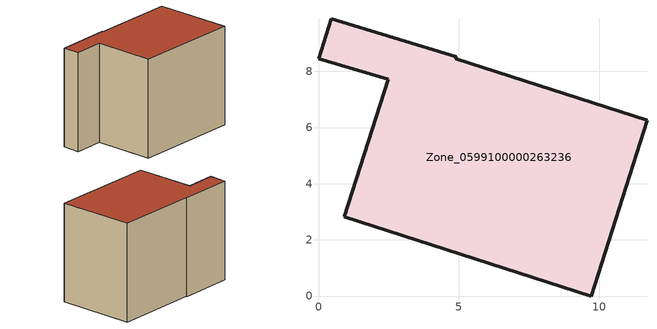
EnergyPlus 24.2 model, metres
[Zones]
Zone_0599100000263236
 floor ground (C_G): 9.71,0 0.92,2.82 2.48,7.73 0,8.46 0.46,9.87 4.91,8.52 4.88,8.45 11.7,6.27 z0
 wall outside (C_F): 4.91,8.52 0.46,9.87 0,8.46 2.48,7.73 0.92,2.82 9.71,0 11.7,6.27 4.88,8.45 4.91,8.52 z0:8.43
 roof outside (C_R): 0.92,2.82 9.71,0 11.7,6.27 4.88,8.45 4.91,8.52 0.46,9.87 0,8.46 2.48,7.73 z8.43
[BUILDING]
Pand.0599100000263236: North Axis=0; Terrain=City; Loads Convergence Tolerance Value=0.04; Temperature Convergence Tolerance Value=0.4; Solar Distribution=FullExterior; Maximum Number of Warmup Days=25; Minimum Number of Warmup Days=1
[Site:Location]
Rotterdam.The.Hague.AP_ZH_NLD Design_Conditions: Latitude=51.96; Longitude=4.45; Time Zone=1; Elevation=-4.5
[SITE:GROUNDTEMPERATURE:BUILDINGSURFACE]
18, 18, 18, 18, 18, 18, 18, 18, 18, 18, 18, 18
[MATERIAL] Thermal Absorptance=0.9; Solar Absorptance=0.7; Visible Absorptance=0.7
Name | Roughness | Thickness | Conductivity | Density | Specific Heat
G.TI.1946-1964 | MediumSmooth | 0.15 | 1 | 540 | 1210
F.TI.1946-1964 | Rough | 0.3 | 0.857143 | 1920 | 840
R.TI.1946-1964 | MediumRough | 0.2 | 0.277778 | 1500 | 1000
[CONSTRUCTION]
C_G: G.TI.1946-1964
C_F: F.TI.1946-1964
C_R: R.TI.1946-1964
[ZONE]
Zone_0599100000263236: Type=1; Multiplier=1; Ceiling Height=Autocalculate; Volume=Autocalculate; Floor Area=autocalculate; Part of Total Floor Area=Yes
[ZONEINFILTRATION:DESIGNFLOWRATE]
Infil_Zone_0599100000263236: Zone or ZoneList or Space or SpaceList=Zone_0599100000263236; Schedule=AlwaysOn; Design Flow Rate Calculation Method=Flow/Area; Flow Rate per Floor Area=0.003; Constant Term Coefficient=1; Temperature Term Coefficient=0; Velocity Term Coefficient=0; Velocity Squared Term Coefficient=0
[HVACTEMPLATE:ZONE:IDEALLOADSAIRSYSTEM]
Zone_0599100000263236: Maximum Heating Supply Air Temperature=50; Minimum Cooling Supply Air Temperature=13; Maximum Heating Supply Air Humidity Ratio=0.0156; Minimum Cooling Supply Air Humidity Ratio=0.0077; Heating Limit=NoLimit; Cooling Limit=NoLimit; Dehumidification Control Type=ConstantSensibleHeatRatio; Cooling Sensible Heat Ratio=0.7; Dehumidification Setpoint=60; Humidification Control Type=None; Humidification Setpoint=30; Outdoor Air Method=None; Outdoor Air Flow Rate per Person=0.00944; Outdoor Air Flow Rate per Zone Floor Area=0; Outdoor Air Flow Rate per Zone=0; Demand Controlled Ventilation Type=None; Outdoor Air Economizer Type=NoEconomizer; Heat Recovery Type=None; Sensible Heat Recovery Effectiveness=0.7; Latent Heat Recovery Effectiveness=0.65
[ZONECONTROL:THERMOSTAT]
ThermostatControl_Zone_0599100000263236: Zone or ZoneList=Zone_0599100000263236; Control Type Schedule=DualSetpointControlType; Control 1=Thermostat_Zone_0599100000263236; Temperature Difference Between Cutout And Setpoint=0
[THERMOSTATSETPOINT:DUALSETPOINT]
Thermostat_Zone_0599100000263236: Heating Setpoint Temperature Schedule=HeatingSetpoint_Zone_0599100000263236; Cooling Setpoint Temperature Schedule=CoolingSetpoint_Zone_0599100000263236
[SCHEDULE:COMPACT]
HeatingSetpoint_Zone_0599100000263236: Through: 12/31, For: AllDays, Until: 24:00, 21
CoolingSetpoint_Zone_0599100000263236: Through: 12/31, For: AllDays, Until: 24:00, 24
DualSetpointControlType: Through: 12/31, For: AllDays, Until: 24:00, 4
AlwaysOn: Through: 12/31, For: AllDays, Until: 24:00, 1
